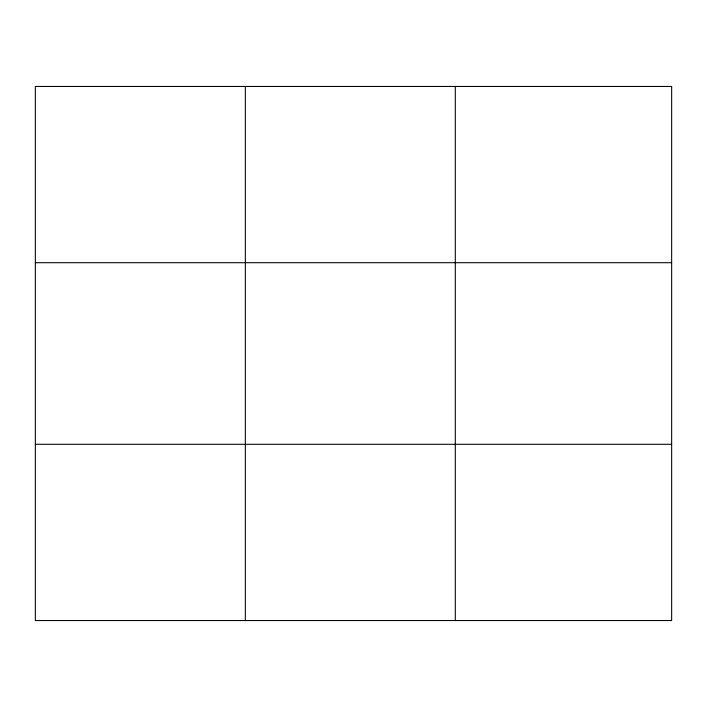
<?xml version="1.0" encoding="UTF-8"?>
<svg xmlns="http://www.w3.org/2000/svg" width="707" height="707" viewBox="0 0 707 707"><rect width="100%" height="100%" fill="white"/><g stroke="black" fill="none" stroke-linecap="round" stroke-linejoin="round"><path stroke-width="1.06" d="M245.329 620.543L245.329 86.457M455.308 620.543L455.308 86.457M35.35 262.704L671.65 262.704M35.35 444.296L671.65 444.296M671.65 86.457L671.65 620.543L35.35 620.543L35.35 86.457L671.65 86.457"/></g></svg>
